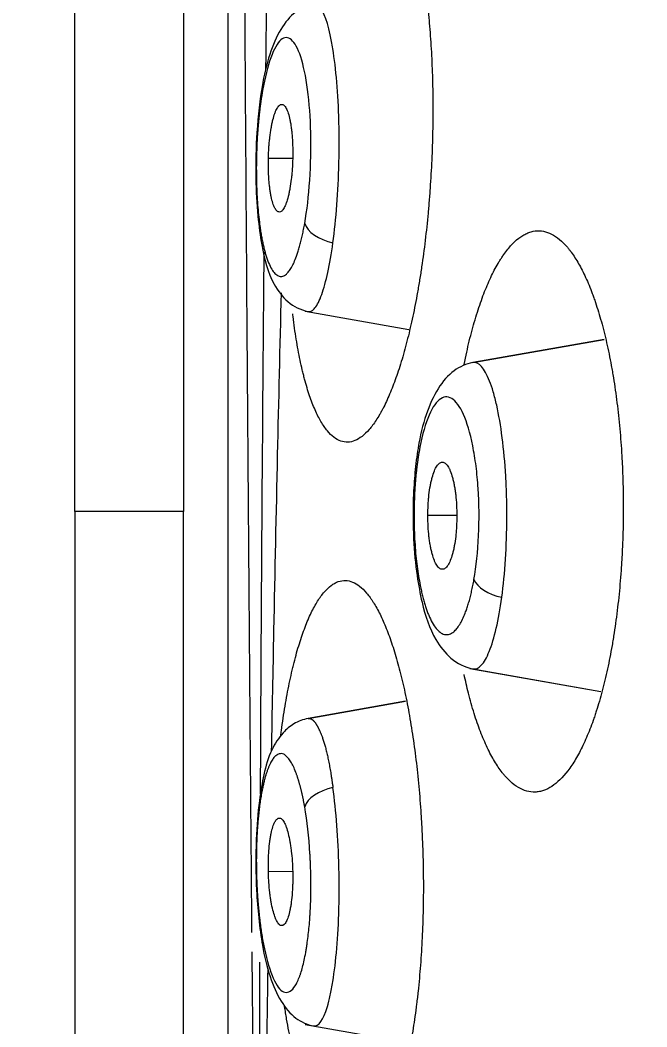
# Model space of a CAD drawing. Extents: x 541 to 1062, y 0 to 382.
# Drawn here: x 774.63 to 779.95, y 271.69 to 280.25 of the extents above; entities that cross this region are included whole.
import ezdxf

# ---------------------------------------------------------------- set-up
doc = ezdxf.new("R2010")
doc.units = 0
doc.header["$LTSCALE"] = 10
doc.header["$MEASUREMENT"] = 0
doc.header["$PDMODE"] = 3
doc.header["$PDSIZE"] = -10
doc.layers.get('0').update_dxf_attribs({"linetype": 'CONTINUOUS'})
doc.layers.get('DEFPOINTS').update_dxf_attribs({"linetype": 'CONTINUOUS'})
doc.layers.add('1', color=7, linetype='CONTINUOUS')
doc.styles.add('Daelim Dimension', font='')
doc.styles.get('Daelim Dimension').set_extended_font_data('NanumGothic')
doc.dimstyles.new('DEFAULT', dxfattribs={"dimscale": 2, "dimtxt": 2, "dimasz": 2, "dimexe": 0, "dimexo": 2, "dimgap": 1, "dimtad": 1, "dimdec": 1, "dimzin": 9, "dimdsep": 46, "dimtxsty": 'Daelim Dimension', "dimcen": 0.5, "dimclrd": 252, "dimclre": 252, "dimclrt": 3, "dimadec": 1, "dimazin": 0, "dimtfac": 1, "dimtdec": 1, "dimtix": 1, "dimtmove": 0, "dimatfit": 3, "dimfxl": 1, "dimtolj": 1, "dimtzin": 1, "dimlwd": 9, "dimlwe": 9, "dimarcsym": 0})

# ---------------------------------------------------------------- blocks, each defined once
blk = doc.blocks.new('*D9')
at = {"color": 5, "linetype": 'ByBlock', "lineweight": 9, "ltscale": 0.5, "transparency": 16777216}
for p, q in [((729.6377, 97.5389), (729.6377, 341.2206)), ((733.6377, 341.2206), (805.042, 341.2206)), ((809.042, 265.765), (809.042, 341.2206))]:
    blk.add_line(p, q, dxfattribs=at)
at = {"color": 5, "ltscale": 0.5, "transparency": 16777216}
for points in [[(733.6377, 341.8873), (733.6377, 340.5539), (729.6377, 341.2206)], [(805.042, 341.8873), (805.042, 340.5539), (809.042, 341.2206)]]:
    blk.add_solid(points, dxfattribs=at)
at = {"layer": 'DEFPOINTS', "color": 0, "ltscale": 0.5, "transparency": 16777216}
for p in [(809.042, 341.2206), (809.042, 261.765), (729.6377, 93.5389)]:
    blk.add_point(p, dxfattribs=at)
at = {"color": 7, "ltscale": 0.5, "transparency": 16777216, "insert": (769.3398, 346.2206), "char_height": 6, "attachment_point": 5, "style": 'Daelim Dimension'}
blk.add_mtext('\\A1;79.4', dxfattribs=at)

msp = doc.modelspace()

# ---------------------------------------------------------------- linework, layer by layer
at = {"layer": '1', "color": 7, "linetype": 'Continuous', "lineweight": 13}
for p, q in [((776.3946, 302.2637), (776.3946, 249.8852)), ((776.0168, 301.8878), (776.0168, 276.0745)), ((775.094, 276.0745), (775.094, 300.9017)), ((776.7394, 279.0756), (776.9453, 279.0753)), ((775.094, 276.0745), (775.094, 251.2472)), ((776.0168, 276.0745), (775.094, 276.0745)), ((776.0168, 250.2611), (776.0168, 276.0745)), ((778.3396, 276.038), (778.0942, 276.038)), ((776.9453, 273.0126), (776.7394, 273.0122))]:
    msp.add_line(p, q, dxfattribs=at)
at = {"layer": '1', "color": 7, "linetype": 'Continuous', "lineweight": 18}
for p, q in [((777.0506, 277.7766), (777.9316, 277.6212)), ((779.5922, 277.5364), (778.4761, 277.3396)), ((778.4764, 277.3396), (779.5922, 277.5364)), ((778.452, 274.7397), (779.5636, 274.5437)), ((778.4766, 274.7354), (779.5636, 274.5437)), ((777.9045, 274.4608), (777.0767, 274.3149)), ((777.077, 274.3149), (777.9045, 274.4608)), ((777.051, 271.7131), (777.9375, 271.5568))]:
    msp.add_line(p, q, dxfattribs=at)
at = {"layer": '1', "color": 7, "linetype": 'Continuous', "lineweight": 13}
for centre, major_axis, ratio, start_param, end_param in [((777.3396, 278.5153), (-0.2955, 0.0519), 0.551492, 0.276711, 1.490876), ((778.7747, 275.4963), (-0.2956, 0.0515), 0.531737, 0.324391, 1.4866), ((777.3396, 273.5697), (-0.2955, -0.0518), 0.54978, 4.792885, 6.006801)]:
    msp.add_ellipse(centre, major_axis=major_axis, ratio=ratio, start_param=start_param, end_param=end_param, dxfattribs=at)
at = {"layer": '1', "color": 7, "linetype": 'Continuous', "lineweight": 18}
for points, knots in [([(776.5999, 272.4948), (776.5997, 272.5209), (776.598, 272.7103), (776.595, 273.0627), (776.5908, 273.5522), (776.5868, 274.0408), (776.5828, 274.5286), (776.5789, 275.0156), (776.575, 275.5018), (776.5713, 275.9872), (776.565, 276.8026), (776.5567, 277.9444), (776.5465, 279.4047), (776.5369, 280.8495), (776.5308, 281.8568), (776.5274, 282.4389), (776.5265, 282.603), (776.5256, 282.7667), (776.5247, 282.9299), (776.5239, 283.0927), (776.523, 283.255), (776.5222, 283.4169), (776.5213, 283.5783), (776.5205, 283.7392), (776.5197, 283.8997), (776.5189, 284.0598), (776.5181, 284.2194), (776.5173, 284.3785), (776.5166, 284.5373), (776.5158, 284.6955), (776.5151, 284.8533), (776.5144, 285.0107), (776.5136, 285.1676), (776.5129, 285.3241), (776.5122, 285.4801), (776.5115, 285.6357), (776.5109, 285.7909), (776.5102, 285.9456), (776.5095, 286.0998), (776.5089, 286.2537), (776.5082, 286.4071), (776.5076, 286.56), (776.507, 286.7125), (776.5063, 286.8646), (776.5057, 287.0163), (776.5051, 287.1675), (776.5046, 287.3183), (776.504, 287.4686), (776.5034, 287.6186), (776.5031, 287.7182), (776.5029, 287.768)], [0, 0, 0, 0, 0.005001, 0.036235, 0.067379, 0.09844, 0.129427, 0.160351, 0.19122, 0.222042, 0.252828, 0.346665, 0.440009, 0.533118, 0.626247, 0.637063, 0.647866, 0.658657, 0.669436, 0.680203, 0.69096, 0.701706, 0.712442, 0.723168, 0.733884, 0.744592, 0.755291, 0.765983, 0.776666, 0.787343, 0.798012, 0.808675, 0.819332, 0.829984, 0.84063, 0.851272, 0.861909, 0.872543, 0.883173, 0.8938, 0.904425, 0.915047, 0.925668, 0.936287, 0.946905, 0.957523, 0.968142, 0.97876, 0.989379, 1, 1, 1, 1]), ([(777.6344, 281.5421), (777.6537, 281.5415), (777.6916, 281.5325), (777.7466, 281.4967), (777.7821, 281.458), (777.8083, 281.4233), (777.8169, 281.4108), (777.8341, 281.3838), (777.8425, 281.3694), (777.8674, 281.3237), (777.8994, 281.256), (777.9292, 281.1748), (777.9578, 281.087), (777.9716, 281.0396), (777.988, 280.9761), (777.9913, 280.9631), (777.9976, 280.9369), (778.0071, 280.8971), (778.0161, 280.8559), (778.0334, 280.7714), (778.0549, 280.6535), (778.0732, 280.5254), (778.0857, 280.4253), (778.0896, 280.3912), (778.0952, 280.3392), (778.097, 280.3216), (778.1005, 280.2864), (778.109, 280.1979), (778.1214, 280.0344), (778.1287, 279.8834), (778.134, 279.7294), (778.1357, 279.651), (778.137, 279.4912), (778.1366, 279.4112), (778.1339, 279.251), (778.1291, 279.0906), (778.1204, 278.93), (778.1124, 278.8093), (778.1094, 278.769), (778.103, 278.689), (778.0996, 278.6493), (778.0887, 278.5313), (778.0723, 278.3764), (778.0524, 278.2265), (778.036, 278.116), (778.0304, 278.0794), (778.0215, 278.0251), (778.0185, 278.0071), (778.0124, 277.9713), (777.997, 277.8827), (777.9671, 277.7301), (777.9379, 277.6039), (777.9149, 277.5127), (777.9071, 277.4829), (777.8911, 277.4245), (777.8829, 277.3958), (777.8579, 277.3118), (777.8236, 277.2064), (777.7697, 277.0672), (777.7322, 276.9868), (777.7082, 276.9406), (777.7034, 276.9315), (777.6937, 276.9138), (777.6888, 276.9051), (777.6741, 276.8798), (777.6643, 276.8639), (777.6348, 276.8189), (777.5953, 276.7661), (777.5553, 276.7276), (777.5151, 276.6964), (777.4949, 276.6843), (777.4544, 276.6677), (777.4342, 276.6632), (777.4141, 276.6625)], [0, 0, 0, 0, 0.03125, 0.0625, 0.09375, 0.09375, 0.109375, 0.109375, 0.125, 0.125, 0.15625, 0.1875, 0.1875, 0.21875, 0.21875, 0.226563, 0.226563, 0.234375, 0.25, 0.25, 0.28125, 0.3125, 0.3125, 0.328125, 0.328125, 0.335938, 0.335938, 0.34375, 0.375, 0.40625, 0.40625, 0.4375, 0.4375, 0.46875, 0.46875, 0.5, 0.53125, 0.53125, 0.546875, 0.546875, 0.5625, 0.5625, 0.59375, 0.625, 0.625, 0.640625, 0.640625, 0.648438, 0.648438, 0.65625, 0.6875, 0.71875, 0.71875, 0.734375, 0.734375, 0.75, 0.75, 0.78125, 0.8125, 0.84375, 0.84375, 0.851562, 0.851562, 0.859375, 0.859375, 0.875, 0.875, 0.90625, 0.9375, 0.9375, 0.96875, 0.96875, 1, 1, 1, 1]), ([(777.1231, 280.3859), (777.0673, 280.3742), (776.9625, 280.3283), (776.8359, 280.176), (776.7443, 279.9588), (776.7014, 279.7823), (776.6855, 279.6832)], [0, 0, 0, 0, 0.225523, 0.469407, 0.727219, 1, 1, 1, 1]), ([(777.0475, 278.5207), (777.0671, 278.6321), (777.0814, 278.7541), (777.0998, 279.0245), (777.1028, 279.1588), (777.0964, 279.4225), (777.0871, 279.5468), (777.0571, 279.7715), (777.0375, 279.8646), (776.9906, 280.0082), (776.9639, 280.0568), (776.905, 280.107), (776.8754, 280.1066), (776.8155, 280.0543), (776.7873, 280.0049), (776.7327, 279.855), (776.7094, 279.7621), (776.6899, 279.651)], [0, 0, 0, 0, 0.125, 0.125, 0.25, 0.25, 0.375, 0.375, 0.5, 0.5, 0.625, 0.625, 0.75, 0.75, 0.875, 0.875, 1, 1, 1, 1]), ([(776.6886, 279.7011), (776.6667, 279.5722), (776.6376, 279.321), (776.627, 278.9206), (776.645, 278.5934), (776.6884, 278.2805), (776.7506, 278.042), (776.9031, 277.8384), (777.0117, 277.787), (777.0769, 277.7726)], [0, 0, 0, 0, 0.176621, 0.331717, 0.466374, 0.580747, 0.771569, 0.879982, 1, 1, 1, 1]), ([(776.6899, 279.651), (776.6892, 279.6467), (776.6877, 279.6382), (776.6855, 279.6251), (776.6833, 279.612), (776.6812, 279.5988), (776.6792, 279.5855), (776.6772, 279.572), (776.6752, 279.5585), (776.6733, 279.5449), (776.6714, 279.5311), (776.6696, 279.5173), (776.6678, 279.5033), (776.6661, 279.4892), (776.6644, 279.4751), (776.6628, 279.4608), (776.6612, 279.4464), (776.6597, 279.4319), (776.6582, 279.4174), (776.6567, 279.4027), (776.6553, 279.3879), (776.654, 279.373), (776.6527, 279.358), (776.6514, 279.3429), (776.6502, 279.3277), (776.649, 279.3123), (776.6479, 279.2969), (776.6448, 279.2518), (776.6406, 279.1767), (776.6372, 279.0711), (776.6364, 278.9661), (776.6381, 278.865), (776.6418, 278.769), (776.6475, 278.6793), (776.6552, 278.5939), (776.6635, 278.5235), (776.6717, 278.4668), (776.6789, 278.4221), (776.6867, 278.3798), (776.695, 278.3401), (776.7038, 278.3027), (776.7131, 278.2678), (776.7273, 278.2213), (776.7472, 278.1686), (776.7739, 278.1194), (776.8023, 278.0865), (776.8317, 278.0696), (776.8617, 278.07), (776.8893, 278.0863), (776.914, 278.1132), (776.9359, 278.1467), (776.9571, 278.1893), (776.973, 278.2288), (776.9838, 278.2595), (776.9898, 278.2777), (776.9958, 278.2966), (777.0016, 278.3161), (777.0072, 278.3363), (777.0128, 278.3571), (777.0182, 278.3786), (777.0234, 278.4007), (777.0285, 278.4234), (777.0335, 278.4467), (777.0383, 278.4707), (777.043, 278.4953), (777.046, 278.5122), (777.0475, 278.5207)], [0, 0, 0, 0, 0.004847, 0.009683, 0.014509, 0.019326, 0.024135, 0.028937, 0.033733, 0.038525, 0.043314, 0.048101, 0.052888, 0.057674, 0.062463, 0.067254, 0.072049, 0.076849, 0.081656, 0.08647, 0.091293, 0.096126, 0.10097, 0.105826, 0.110695, 0.115579, 0.120479, 0.125396, 0.15843, 0.190966, 0.223382, 0.256057, 0.286095, 0.315713, 0.345194, 0.374828, 0.392983, 0.410947, 0.428774, 0.446518, 0.464235, 0.481982, 0.499814, 0.541157, 0.58253, 0.624627, 0.666687, 0.708223, 0.749917, 0.781233, 0.812341, 0.84353, 0.875089, 0.884887, 0.894622, 0.904302, 0.913937, 0.923533, 0.933101, 0.942648, 0.952184, 0.961717, 0.971256, 0.980811, 0.990389, 1, 1, 1, 1]), ([(776.7394, 279.0756), (776.74, 279.1062), (776.7414, 279.1362), (776.7444, 279.1805), (776.7456, 279.1951), (776.7482, 279.2241), (776.7497, 279.2385), (776.7546, 279.2802), (776.7584, 279.3065), (776.7649, 279.3439), (776.7673, 279.356), (776.7721, 279.3792), (776.7746, 279.3902), (776.7825, 279.4217), (776.7881, 279.4405), (776.7972, 279.4653), (776.8002, 279.473), (776.8065, 279.4868), (776.8128, 279.4994), (776.8193, 279.5093), (776.8259, 279.5179), (776.8293, 279.5215), (776.8394, 279.5302), (776.8461, 279.533), (776.8561, 279.5331), (776.8594, 279.5324), (776.8661, 279.5295), (776.8693, 279.5274), (776.879, 279.5188), (776.8852, 279.5103), (776.8942, 279.4934), (776.8971, 279.487), (776.9028, 279.473), (776.9055, 279.4654), (776.9133, 279.4408), (776.9181, 279.422), (776.9247, 279.3901), (776.9267, 279.3789), (776.9305, 279.3557), (776.934, 279.3317), (776.937, 279.306), (776.9396, 279.2794), (776.9408, 279.2656), (776.9438, 279.2236), (776.9451, 279.1948), (776.9464, 279.1355), (776.9464, 279.1049), (776.9457, 279.0743)], [0, 0, 0, 0, 0.0625, 0.0625, 0.09375, 0.09375, 0.125, 0.125, 0.1875, 0.1875, 0.21875, 0.21875, 0.25, 0.25, 0.3125, 0.3125, 0.34375, 0.34375, 0.375, 0.40625, 0.40625, 0.4375, 0.4375, 0.5, 0.5, 0.53125, 0.53125, 0.5625, 0.5625, 0.625, 0.625, 0.65625, 0.65625, 0.6875, 0.6875, 0.75, 0.75, 0.78125, 0.78125, 0.8125, 0.84375, 0.84375, 0.875, 0.875, 0.9375, 0.9375, 1, 1, 1, 1]), ([(776.9457, 279.0743), (776.945, 279.0438), (776.9436, 279.0139), (776.9406, 278.9697), (776.9394, 278.9551), (776.9367, 278.9262), (776.9352, 278.9119), (776.9303, 278.8703), (776.9265, 278.8441), (776.92, 278.8069), (776.9177, 278.7948), (776.9128, 278.7717), (776.9103, 278.7607), (776.9024, 278.7294), (776.8968, 278.7107), (776.8878, 278.686), (776.8847, 278.6784), (776.8785, 278.6645), (776.8721, 278.652), (776.8656, 278.6422), (776.859, 278.6336), (776.8557, 278.63), (776.8456, 278.6214), (776.839, 278.6186), (776.829, 278.6185), (776.8257, 278.6192), (776.819, 278.6221), (776.8157, 278.6242), (776.8061, 278.6328), (776.7999, 278.6412), (776.791, 278.658), (776.7881, 278.6644), (776.7824, 278.6783), (776.7797, 278.6859), (776.7719, 278.7104), (776.7671, 278.7291), (776.7605, 278.7609), (776.7585, 278.772), (776.7547, 278.7951), (776.7512, 278.819), (776.7482, 278.8446), (776.7456, 278.8711), (776.7444, 278.8849), (776.7414, 278.9268), (776.74, 278.9555), (776.7387, 279.0146), (776.7387, 279.0451), (776.7394, 279.0756)], [0, 0, 0, 0, 0.0625, 0.0625, 0.09375, 0.09375, 0.125, 0.125, 0.1875, 0.1875, 0.21875, 0.21875, 0.25, 0.25, 0.3125, 0.3125, 0.34375, 0.34375, 0.375, 0.40625, 0.40625, 0.4375, 0.4375, 0.5, 0.5, 0.53125, 0.53125, 0.5625, 0.5625, 0.625, 0.625, 0.65625, 0.65625, 0.6875, 0.6875, 0.75, 0.75, 0.78125, 0.78125, 0.8125, 0.84375, 0.84375, 0.875, 0.875, 0.9375, 0.9375, 1, 1, 1, 1]), ([(778.4025, 277.3233), (778.4094, 277.3583), (778.4306, 277.4589), (778.4538, 277.5539), (778.4781, 277.6441), (778.4864, 277.6736), (778.5035, 277.7313), (778.5123, 277.7596), (778.5391, 277.842), (778.5761, 277.9453), (778.6352, 278.081), (778.677, 278.1589), (778.7039, 278.2035), (778.7093, 278.2123), (778.7202, 278.2293), (778.7366, 278.2541), (778.7531, 278.2768), (778.7863, 278.3195), (778.8312, 278.3692), (778.8771, 278.4047), (778.9119, 278.4258), (778.9236, 278.432), (778.9471, 278.4425), (778.959, 278.4468), (778.9944, 278.4569), (779.0181, 278.4598), (779.0417, 278.459)], [0, 0, 0, 0, 0.049385, 0.144446, 0.144446, 0.191977, 0.191977, 0.239508, 0.239508, 0.334569, 0.429631, 0.524692, 0.524692, 0.548458, 0.548458, 0.572223, 0.619754, 0.619754, 0.714815, 0.809877, 0.809877, 0.857408, 0.857408, 0.904938, 0.904938, 1, 1, 1, 1]), ([(779.0417, 278.459), (779.0885, 278.4573), (779.1344, 278.4411), (779.202, 278.3958), (779.2244, 278.3771), (779.2576, 278.3437), (779.2686, 278.3316), (779.2851, 278.3121), (779.2906, 278.3054), (779.3015, 278.2915), (779.3285, 278.2558), (779.3757, 278.1824), (779.4354, 278.0653), (779.473, 277.9742), (779.4958, 277.9131), (779.5003, 277.9006), (779.5093, 277.8753), (779.5137, 277.8625), (779.5269, 277.8235), (779.5355, 277.7968), (779.5605, 277.715), (779.5921, 277.601), (779.6203, 277.4769), (779.6401, 277.38), (779.6496, 277.3306), (779.6587, 277.2797), (779.6646, 277.2455), (779.6675, 277.2281), (779.6817, 277.1412), (779.7021, 276.9991), (779.7259, 276.7778), (779.7374, 276.6247), (779.743, 276.5272), (779.7441, 276.5076), (779.7461, 276.4683), (779.747, 276.4485), (779.7495, 276.3893), (779.7509, 276.3499), (779.754, 276.2315), (779.7557, 276.0736), (779.7526, 275.9156), (779.7484, 275.7972), (779.7467, 275.7577), (779.7436, 275.6984), (779.7425, 275.6787), (779.7402, 275.6394), (779.734, 275.5416), (779.7195, 275.3695), (779.7021, 275.2218), (779.6873, 275.113), (779.6795, 275.0592), (779.6682, 274.9883), (779.6623, 274.9533), (779.6472, 274.8665), (779.6211, 274.7327), (779.5765, 274.5466), (779.5431, 274.4322), (779.5211, 274.3636), (779.5166, 274.3501), (779.5076, 274.3234), (779.494, 274.284), (779.48, 274.2464), (779.4516, 274.1737), (779.4125, 274.083), (779.371, 274.0047), (779.339, 273.9507), (779.3282, 273.9334), (779.3063, 273.9006), (779.2952, 273.8851), (779.2397, 273.8119), (779.1942, 273.7677), (779.1244, 273.7221), (779.1009, 273.7103), (779.0652, 273.6981), (779.0533, 273.6949), (779.0295, 273.6904), (779.0176, 273.6891), (779.0057, 273.6887)], [0, 0, 0, 0, 0.0625, 0.0625, 0.09375, 0.09375, 0.109375, 0.109375, 0.117187, 0.117187, 0.125, 0.15625, 0.1875, 0.21875, 0.21875, 0.226562, 0.226562, 0.234375, 0.234375, 0.25, 0.25, 0.28125, 0.3125, 0.3125, 0.328125, 0.335937, 0.335937, 0.34375, 0.34375, 0.375, 0.40625, 0.4375, 0.4375, 0.445312, 0.445312, 0.453125, 0.453125, 0.46875, 0.46875, 0.5, 0.53125, 0.53125, 0.546875, 0.546875, 0.554687, 0.554687, 0.5625, 0.59375, 0.625, 0.625, 0.640625, 0.648437, 0.65625, 0.65625, 0.6875, 0.71875, 0.75, 0.75, 0.757813, 0.757813, 0.765625, 0.78125, 0.78125, 0.8125, 0.84375, 0.84375, 0.859375, 0.859375, 0.875, 0.875, 0.9375, 0.9375, 0.96875, 0.96875, 0.984375, 0.984375, 1, 1, 1, 1]), ([(776.6725, 273.6731), (776.6766, 274.6081), (776.6822, 275.5466), (776.6934, 277.0816), (776.6982, 277.6797), (776.7036, 278.2763)], [0, 0, 0, 0, 0.610227, 0.610227, 1, 1, 1, 1]), ([(777.4141, 276.6625), (777.3938, 276.6618), (777.3539, 276.6682), (777.2959, 276.7005), (777.2585, 276.7371), (777.2309, 276.7705), (777.2218, 276.7826), (777.2038, 276.8087), (777.1949, 276.8227), (777.1688, 276.8673), (777.1352, 276.9337), (777.1042, 277.0139), (777.0745, 277.1011), (777.0602, 277.1482), (777.0433, 277.2116), (777.04, 277.2245), (777.0334, 277.2507), (777.0237, 277.2904), (777.0146, 277.3316), (776.9969, 277.4161), (776.9752, 277.5342), (776.957, 277.6631), (776.9478, 277.7381), (776.9469, 277.7459), (776.946, 277.7537)], [0, 0, 0, 0, 0.098858, 0.197716, 0.296575, 0.296575, 0.346004, 0.346004, 0.395433, 0.395433, 0.494291, 0.593149, 0.593149, 0.692007, 0.692007, 0.716722, 0.716722, 0.741436, 0.790865, 0.790865, 0.889724, 0.988582, 0.988582, 1, 1, 1, 1]), ([(778.4764, 277.3391), (778.4185, 277.3276), (778.3092, 277.2805), (778.1723, 277.1242), (778.0722, 276.899), (778.0274, 276.7169), (778.0113, 276.6152)], [0, 0, 0, 0, 0.22941, 0.474921, 0.731743, 1, 1, 1, 1]), ([(778.4858, 275.495), (778.5055, 275.6081), (778.5185, 275.7319), (778.5311, 276.0046), (778.53, 276.1393), (778.5172, 276.3349), (778.5113, 276.3977), (778.4959, 276.5185), (778.4863, 276.5773), (778.4536, 276.7412), (778.4269, 276.8309), (778.366, 276.967), (778.3326, 277.0119), (778.2609, 277.0549), (778.2258, 277.0514), (778.156, 276.9935), (778.1241, 276.9419), (778.0638, 276.7874), (778.0389, 276.6924), (778.0194, 276.5798)], [0, 0, 0, 0, 0.125, 0.125, 0.25, 0.25, 0.3125, 0.3125, 0.375, 0.375, 0.5, 0.5, 0.625, 0.625, 0.75, 0.75, 0.875, 0.875, 1, 1, 1, 1]), ([(778.0146, 276.6342), (778.0033, 276.569), (777.9856, 276.4375), (777.9663, 276.1696), (777.9667, 275.8549), (777.9967, 275.5406), (778.0517, 275.2491), (778.1285, 275.0118), (778.2935, 274.8045), (778.4077, 274.7501), (778.4769, 274.7359)], [0, 0, 0, 0, 0.093007, 0.179712, 0.334292, 0.465443, 0.573343, 0.752234, 0.866045, 1, 1, 1, 1]), ([(778.0194, 276.5798), (778.0186, 276.5754), (778.0171, 276.5667), (778.0149, 276.5535), (778.0128, 276.5402), (778.0107, 276.5267), (778.0087, 276.5132), (778.0067, 276.4996), (778.0049, 276.4859), (778.003, 276.4721), (778.0013, 276.4581), (777.9995, 276.4441), (777.9979, 276.43), (777.9963, 276.4158), (777.9948, 276.4014), (777.9933, 276.387), (777.9919, 276.3725), (777.9905, 276.3578), (777.9892, 276.3431), (777.988, 276.3283), (777.9868, 276.3133), (777.9857, 276.2983), (777.9847, 276.2832), (777.9837, 276.2679), (777.9828, 276.2526), (777.9819, 276.2371), (777.9811, 276.2216), (777.9789, 276.1764), (777.9765, 276.1014), (777.9761, 275.9963), (777.9788, 275.8921), (777.9843, 275.7918), (777.9922, 275.6965), (778.0022, 275.6073), (778.0145, 275.5227), (778.027, 275.4537), (778.0388, 275.3983), (778.049, 275.3551), (778.0598, 275.3143), (778.0711, 275.276), (778.0829, 275.2402), (778.0952, 275.2068), (778.1137, 275.1625), (778.1393, 275.1129), (778.1727, 275.0673), (778.2076, 275.038), (778.2432, 275.0246), (778.2789, 275.0283), (778.3111, 275.0472), (778.3397, 275.0763), (778.3647, 275.1116), (778.3887, 275.156), (778.4063, 275.1969), (778.4182, 275.2283), (778.4249, 275.2471), (778.4314, 275.2666), (778.4377, 275.2866), (778.4438, 275.3072), (778.4497, 275.3285), (778.4554, 275.3504), (778.461, 275.373), (778.4663, 275.3961), (778.4715, 275.4199), (778.4765, 275.4443), (778.4813, 275.4693), (778.4843, 275.4864), (778.4858, 275.495)], [0, 0, 0, 0, 0.004844, 0.009676, 0.014498, 0.019311, 0.024115, 0.028913, 0.033705, 0.038493, 0.043278, 0.04806, 0.052843, 0.057626, 0.06241, 0.067198, 0.071991, 0.076788, 0.081593, 0.086406, 0.091228, 0.096061, 0.100905, 0.105763, 0.110634, 0.115521, 0.120424, 0.125345, 0.158126, 0.190427, 0.222628, 0.255114, 0.285342, 0.315167, 0.344883, 0.374786, 0.392899, 0.410838, 0.428657, 0.446408, 0.464147, 0.481928, 0.499805, 0.541215, 0.582635, 0.624735, 0.666756, 0.708276, 0.749949, 0.781302, 0.812421, 0.843594, 0.875103, 0.884925, 0.894678, 0.904373, 0.914017, 0.923619, 0.933188, 0.942733, 0.952263, 0.961787, 0.971313, 0.980851, 0.990411, 1, 1, 1, 1]), ([(778.0942, 276.038), (778.0942, 276.0685), (778.095, 276.0985), (778.0974, 276.1427), (778.0984, 276.1573), (778.1008, 276.1862), (778.1022, 276.2006), (778.1069, 276.2422), (778.1107, 276.2685), (778.1175, 276.3057), (778.12, 276.3178), (778.1252, 276.3408), (778.1279, 276.3518), (778.1365, 276.383), (778.1427, 276.4017), (778.1562, 276.4346), (778.1632, 276.4482), (778.1742, 276.4649), (778.178, 276.4698), (778.1856, 276.4782), (778.1895, 276.4818), (778.2012, 276.4902), (778.2091, 276.493), (778.221, 276.493), (778.2249, 276.4923), (778.2329, 276.4894), (778.2369, 276.4872), (778.2485, 276.4787), (778.2561, 276.4703), (778.2672, 276.4535), (778.2709, 276.4471), (778.2779, 276.4333), (778.2814, 276.4257), (778.2913, 276.4014), (778.2976, 276.3828), (778.3062, 276.3511), (778.309, 276.34), (778.3141, 276.3171), (778.319, 276.2933), (778.3232, 276.2678), (778.327, 276.2413), (778.3288, 276.2276), (778.3336, 276.1858), (778.3359, 276.1571), (778.3392, 276.0981), (778.34, 276.0676), (778.34, 276.0371)], [0, 0, 0, 0, 0.0625, 0.0625, 0.09375, 0.09375, 0.125, 0.125, 0.1875, 0.1875, 0.21875, 0.21875, 0.25, 0.25, 0.3125, 0.3125, 0.375, 0.375, 0.40625, 0.40625, 0.4375, 0.4375, 0.5, 0.5, 0.53125, 0.53125, 0.5625, 0.5625, 0.625, 0.625, 0.65625, 0.65625, 0.6875, 0.6875, 0.75, 0.75, 0.78125, 0.78125, 0.8125, 0.84375, 0.84375, 0.875, 0.875, 0.9375, 0.9375, 1, 1, 1, 1]), ([(778.34, 276.0371), (778.34, 276.0065), (778.3392, 275.9766), (778.3368, 275.9324), (778.3358, 275.9178), (778.3334, 275.8888), (778.332, 275.8745), (778.3273, 275.8329), (778.3234, 275.8066), (778.3166, 275.7694), (778.3141, 275.7573), (778.309, 275.7342), (778.3062, 275.7233), (778.2977, 275.692), (778.2914, 275.6734), (778.278, 275.6405), (778.2709, 275.6268), (778.2599, 275.6102), (778.2561, 275.6053), (778.2485, 275.5968), (778.2446, 275.5933), (778.2329, 275.5848), (778.225, 275.582), (778.2131, 275.582), (778.2091, 275.5828), (778.2012, 275.5857), (778.1972, 275.5878), (778.1856, 275.5964), (778.178, 275.6048), (778.1669, 275.6216), (778.1632, 275.6279), (778.1562, 275.6418), (778.1527, 275.6493), (778.1428, 275.6737), (778.1366, 275.6923), (778.1279, 275.7239), (778.1252, 275.735), (778.12, 275.7579), (778.1152, 275.7818), (778.111, 275.8073), (778.1071, 275.8337), (778.1053, 275.8475), (778.1006, 275.8892), (778.0982, 275.9179), (778.095, 275.9769), (778.0942, 276.0075), (778.0942, 276.038)], [0, 0, 0, 0, 0.0625, 0.0625, 0.09375, 0.09375, 0.125, 0.125, 0.1875, 0.1875, 0.21875, 0.21875, 0.25, 0.25, 0.3125, 0.3125, 0.375, 0.375, 0.40625, 0.40625, 0.4375, 0.4375, 0.5, 0.5, 0.53125, 0.53125, 0.5625, 0.5625, 0.625, 0.625, 0.65625, 0.65625, 0.6875, 0.6875, 0.75, 0.75, 0.78125, 0.78125, 0.8125, 0.84375, 0.84375, 0.875, 0.875, 0.9375, 0.9375, 1, 1, 1, 1]), ([(776.8445, 274.1671), (776.8463, 274.1819), (776.8574, 274.2687), (776.88, 274.4211), (776.9039, 274.5497), (776.923, 274.6424), (776.9329, 274.6879), (776.9433, 274.732), (776.9503, 274.7611), (776.9538, 274.7755), (776.9718, 274.8465), (776.9868, 274.8999), (777.018, 275.0001), (777.0503, 275.0937), (777.0849, 275.1743), (777.1117, 275.2299), (777.1209, 275.2476), (777.1392, 275.281), (777.1485, 275.2968), (777.1764, 275.3413), (777.2143, 275.393), (777.2533, 275.4299), (777.283, 275.452), (777.293, 275.4585), (777.3131, 275.4695), (777.3233, 275.474), (777.3537, 275.4847), (777.3741, 275.4879), (777.3946, 275.4871)], [0, 0, 0, 0, 0.01812, 0.107382, 0.196644, 0.196644, 0.241275, 0.26359, 0.26359, 0.285906, 0.285906, 0.375167, 0.375167, 0.464429, 0.553691, 0.553691, 0.598322, 0.598322, 0.642953, 0.642953, 0.732215, 0.821476, 0.821476, 0.866107, 0.866107, 0.910738, 0.910738, 1, 1, 1, 1]), ([(777.3946, 275.4871), (777.4148, 275.4864), (777.455, 275.4774), (777.5146, 275.4417), (777.5539, 275.4033), (777.5832, 275.3688), (777.593, 275.3564), (777.6076, 275.3364), (777.6124, 275.3294), (777.622, 275.3152), (777.646, 275.2784), (777.688, 275.2029), (777.7415, 275.0824), (777.7755, 274.9888), (777.8004, 274.9135), (777.8086, 274.8874), (777.8246, 274.8342), (777.8324, 274.8069), (777.8554, 274.7233), (777.8847, 274.6066), (777.9112, 274.4797), (777.93, 274.3806), (777.9361, 274.347), (777.9479, 274.2783), (777.9537, 274.2432), (777.9702, 274.137), (777.9904, 273.9925), (778.0153, 273.7671), (778.0282, 273.6112), (778.0364, 273.492), (778.0389, 273.4518), (778.0434, 273.3716), (778.0454, 273.3315), (778.0506, 273.2111), (778.0554, 273.0505), (778.0562, 272.8895), (778.0552, 272.7687), (778.0546, 272.7285), (778.0533, 272.668), (778.0528, 272.6479), (778.0517, 272.6078), (778.0486, 272.508), (778.04, 272.3322), (778.0285, 272.181), (778.0183, 272.0696), (778.0129, 272.0144), (778.0068, 271.96), (778.0027, 271.9238), (778.0005, 271.9058), (777.9896, 271.8167), (777.9702, 271.6791), (777.9362, 271.4875), (777.9101, 271.3695), (777.8892, 271.2847), (777.8821, 271.257), (777.8675, 271.2035), (777.86, 271.1776), (777.8372, 271.1023), (777.8055, 271.0084), (777.7714, 270.9273), (777.745, 270.8714), (777.736, 270.8536), (777.7223, 270.8281), (777.7177, 270.8198), (777.7085, 270.8037), (777.6853, 270.7646), (777.6428, 270.7048), (777.5842, 270.6468), (777.5439, 270.6227), (777.5133, 270.6102), (777.503, 270.607), (777.4824, 270.6024), (777.4721, 270.6011), (777.4617, 270.6008)], [0, 0, 0, 0, 0.03125, 0.0625, 0.09375, 0.09375, 0.109375, 0.109375, 0.117187, 0.117187, 0.125, 0.15625, 0.1875, 0.21875, 0.21875, 0.234375, 0.234375, 0.25, 0.25, 0.28125, 0.3125, 0.3125, 0.328125, 0.328125, 0.34375, 0.34375, 0.375, 0.40625, 0.4375, 0.4375, 0.453125, 0.453125, 0.46875, 0.46875, 0.5, 0.53125, 0.53125, 0.546875, 0.546875, 0.554687, 0.554687, 0.5625, 0.59375, 0.625, 0.625, 0.640625, 0.648437, 0.648437, 0.65625, 0.65625, 0.6875, 0.71875, 0.75, 0.75, 0.765625, 0.765625, 0.78125, 0.78125, 0.8125, 0.84375, 0.84375, 0.859375, 0.859375, 0.867187, 0.867187, 0.875, 0.90625, 0.9375, 0.96875, 0.96875, 0.984375, 0.984375, 1, 1, 1, 1]), ([(779.0057, 273.6887), (778.9815, 273.6879), (778.9335, 273.6937), (778.8628, 273.7244), (778.8165, 273.7594), (778.782, 273.7912), (778.7706, 273.8027), (778.7536, 273.8215), (778.7479, 273.828), (778.7366, 273.8414), (778.7087, 273.876), (778.6599, 273.9477), (778.6189, 274.0247), (778.5791, 274.1085), (778.5597, 274.1538), (778.5316, 274.2269), (778.5224, 274.2523), (778.5045, 274.3042), (778.4957, 274.3308), (778.4702, 274.4126), (778.4404, 274.5186), (778.4137, 274.6335), (778.4021, 274.6884)], [0, 0, 0, 0, 0.101492, 0.202984, 0.304476, 0.304476, 0.355222, 0.355222, 0.380595, 0.380595, 0.405968, 0.50746, 0.608951, 0.608951, 0.710443, 0.710443, 0.761189, 0.761189, 0.811935, 0.811935, 0.913427, 1, 1, 1, 1]), ([(777.0765, 274.3142), (777.0341, 274.3066), (776.9608, 274.2783), (776.8495, 274.1888), (776.7455, 274.02), (776.7032, 273.8612), (776.656, 273.5998), (776.6295, 273.2687), (776.632, 272.9145), (776.6557, 272.6093), (776.6761, 272.4604), (776.6888, 272.3867)], [0, 0, 0, 0, 0.078764, 0.144633, 0.234578, 0.371101, 0.483244, 0.625451, 0.797038, 0.894612, 1, 1, 1, 1]), ([(777.0475, 273.5642), (777.0467, 273.5688), (777.0451, 273.5779), (777.0426, 273.5915), (777.0401, 273.6049), (777.0375, 273.6181), (777.0349, 273.6311), (777.0322, 273.6439), (777.0295, 273.6565), (777.0268, 273.669), (777.024, 273.6812), (777.0212, 273.6933), (777.0183, 273.7052), (777.0154, 273.7169), (777.0125, 273.7285), (777.0095, 273.7398), (777.0065, 273.751), (777.0034, 273.7619), (777.0003, 273.7727), (776.9972, 273.7833), (776.994, 273.7937), (776.9907, 273.804), (776.9875, 273.814), (776.9842, 273.8239), (776.9808, 273.8335), (776.9719, 273.8586), (776.9571, 273.8957), (776.9358, 273.9385), (776.9139, 273.9721), (776.8917, 273.9965), (776.8692, 274.0116), (776.8491, 274.0164), (776.8316, 274.0146), (776.8169, 274.0089), (776.8036, 273.9996), (776.7918, 273.9879), (776.7812, 273.9752), (776.7708, 273.9602), (776.7608, 273.943), (776.7509, 273.9235), (776.7414, 273.9019), (776.732, 273.8781), (776.723, 273.8523), (776.7144, 273.8246), (776.7062, 273.7947), (776.6983, 273.7628), (776.6898, 273.7245), (776.6811, 273.6799), (776.6725, 273.6286), (776.6658, 273.5819), (776.6607, 273.5406), (776.6568, 273.5056), (776.6532, 273.4701), (776.65, 273.4341), (776.6471, 273.3975), (776.6446, 273.3605), (776.6424, 273.3229), (776.6406, 273.2849), (776.6391, 273.2463), (776.6374, 273.1877), (776.6364, 273.1079), (776.6374, 273.0179), (776.6397, 272.9389), (776.6427, 272.8719), (776.6459, 272.8177), (776.649, 272.7758), (776.6513, 272.7455), (776.6539, 272.7156), (776.6567, 272.686), (776.6596, 272.6569), (776.6627, 272.6281), (776.6661, 272.5997), (776.6696, 272.5717), (776.6733, 272.544), (776.6771, 272.5168), (776.6812, 272.4899), (776.6854, 272.4633), (776.6884, 272.446), (776.6899, 272.4373)], [0, 0, 0, 0, 0.005205, 0.010401, 0.015587, 0.020766, 0.025939, 0.031107, 0.036272, 0.041436, 0.046598, 0.051762, 0.056928, 0.062097, 0.067272, 0.072453, 0.077642, 0.08284, 0.088048, 0.093269, 0.098503, 0.103751, 0.109016, 0.114298, 0.119598, 0.124918, 0.15642, 0.187586, 0.218701, 0.250053, 0.281153, 0.312501, 0.333823, 0.354647, 0.375062, 0.390872, 0.406562, 0.422164, 0.437714, 0.453247, 0.468797, 0.4844, 0.50009, 0.515532, 0.531017, 0.546585, 0.562275, 0.583774, 0.60467, 0.625063, 0.63786, 0.650535, 0.663109, 0.675599, 0.688026, 0.700408, 0.712767, 0.725122, 0.737493, 0.749902, 0.780974, 0.812353, 0.833512, 0.854315, 0.874858, 0.884584, 0.894261, 0.903896, 0.913499, 0.92308, 0.932647, 0.942209, 0.951776, 0.961357, 0.970961, 0.980597, 0.990273, 1, 1, 1, 1]), ([(776.6899, 272.4373), (776.7094, 272.3261), (776.7331, 272.232), (776.7871, 272.0833), (776.8158, 272.0327), (776.8755, 271.9802), (776.9051, 271.9795), (776.9495, 272.0171), (776.9705, 272.0446), (776.9931, 272.0921), (777.0039, 272.1197), (777.0091, 272.1345), (777.0117, 272.1421), (777.0129, 272.1454), (777.0136, 272.1476), (777.0137, 272.1478), (777.025, 272.1824), (777.0396, 272.2375), (777.0545, 272.3127), (777.0604, 272.3473), (777.0642, 272.3708), (777.0662, 272.3845), (777.0741, 272.4382), (777.0822, 272.5053), (777.0893, 272.5882), (777.0923, 272.6309), (777.0934, 272.6494), (777.0942, 272.6618), (777.0946, 272.6693), (777.0992, 272.7535), (777.1012, 272.8339), (777.1006, 272.9566), (777.0994, 273.0184), (777.0965, 273.0914), (777.0946, 273.1281), (777.0936, 273.1465), (777.0931, 273.1544), (777.0928, 273.1596), (777.0926, 273.1638), (777.0836, 273.3104), (777.0687, 273.4435), (777.0475, 273.5642)], [0, 0, 0, 0, 0.125, 0.125, 0.25, 0.25, 0.375, 0.375, 0.4375, 0.46875, 0.484375, 0.492187, 0.496094, 0.498047, 0.498047, 0.5, 0.5, 0.53125, 0.546875, 0.554687, 0.554687, 0.5625, 0.5625, 0.59375, 0.609375, 0.617187, 0.621094, 0.621094, 0.625, 0.625, 0.6875, 0.6875, 0.71875, 0.734375, 0.742187, 0.746094, 0.748047, 0.748047, 0.75, 0.75, 1, 1, 1, 1]), ([(776.7394, 273.0122), (776.7387, 273.0427), (776.7387, 273.0727), (776.7397, 273.1169), (776.7402, 273.1315), (776.7415, 273.1605), (776.7424, 273.1748), (776.7454, 273.2165), (776.748, 273.2429), (776.7529, 273.2802), (776.7546, 273.2924), (776.7585, 273.3155), (776.7605, 273.3265), (776.767, 273.3579), (776.7718, 273.3767), (776.7824, 273.4097), (776.788, 273.4235), (776.7969, 273.4402), (776.7999, 273.4451), (776.8061, 273.4536), (776.8093, 273.4572), (776.819, 273.4656), (776.8256, 273.4684), (776.8356, 273.4683), (776.8389, 273.4675), (776.8457, 273.4645), (776.849, 273.4623), (776.859, 273.4537), (776.8656, 273.4452), (776.8753, 273.4282), (776.8785, 273.4218), (776.8847, 273.4079), (776.8878, 273.4003), (776.8967, 273.3758), (776.9023, 273.3571), (776.9129, 273.3148), (776.9178, 273.2918), (776.9243, 273.2548), (776.9263, 273.242), (776.9302, 273.2156), (776.932, 273.2019), (776.9369, 273.1602), (776.9395, 273.1315), (776.9436, 273.0726), (776.945, 273.0421), (776.9457, 273.0116)], [0, 0, 0, 0, 0.0625, 0.0625, 0.09375, 0.09375, 0.125, 0.125, 0.1875, 0.1875, 0.21875, 0.21875, 0.25, 0.25, 0.3125, 0.3125, 0.375, 0.375, 0.40625, 0.40625, 0.4375, 0.4375, 0.5, 0.5, 0.53125, 0.53125, 0.5625, 0.5625, 0.625, 0.625, 0.65625, 0.65625, 0.6875, 0.6875, 0.75, 0.75, 0.8125, 0.8125, 0.84375, 0.84375, 0.875, 0.875, 0.9375, 0.9375, 1, 1, 1, 1]), ([(776.9457, 273.0116), (776.9464, 272.981), (776.9464, 272.9509), (776.9455, 272.9066), (776.945, 272.8919), (776.9436, 272.8628), (776.9428, 272.8484), (776.9398, 272.8066), (776.9372, 272.7801), (776.9323, 272.7426), (776.9306, 272.7304), (776.9267, 272.7072), (776.9247, 272.6962), (776.9182, 272.6646), (776.9134, 272.6458), (776.9028, 272.6126), (776.8972, 272.5988), (776.8883, 272.582), (776.8852, 272.577), (776.879, 272.5685), (776.8758, 272.5649), (776.8661, 272.5564), (776.8595, 272.5537), (776.8495, 272.5538), (776.8461, 272.5545), (776.8393, 272.5575), (776.836, 272.5597), (776.826, 272.5684), (776.8194, 272.577), (776.8097, 272.594), (776.8065, 272.6004), (776.8002, 272.6144), (776.7972, 272.622), (776.7882, 272.6466), (776.7826, 272.6654), (776.772, 272.7079), (776.7672, 272.731), (776.7607, 272.7681), (776.7586, 272.781), (776.7548, 272.8075), (776.753, 272.8213), (776.7481, 272.8631), (776.7455, 272.8918), (776.7424, 272.9362), (776.7416, 272.9512), (776.7402, 272.9816), (776.7397, 272.9969), (776.7394, 273.0122)], [0, 0, 0, 0, 0.0625, 0.0625, 0.09375, 0.09375, 0.125, 0.125, 0.1875, 0.1875, 0.21875, 0.21875, 0.25, 0.25, 0.3125, 0.3125, 0.375, 0.375, 0.40625, 0.40625, 0.4375, 0.4375, 0.5, 0.5, 0.53125, 0.53125, 0.5625, 0.5625, 0.625, 0.625, 0.65625, 0.65625, 0.6875, 0.6875, 0.75, 0.75, 0.8125, 0.8125, 0.84375, 0.84375, 0.875, 0.875, 0.9375, 0.9375, 0.96875, 0.96875, 1, 1, 1, 1]), ([(776.6472, 267.6338), (776.647, 267.6654), (776.6465, 267.7242), (776.6457, 267.8103), (776.645, 267.8919), (776.6442, 267.974), (776.6434, 268.0564), (776.6426, 268.1392), (776.6418, 268.2224), (776.641, 268.3059), (776.6402, 268.3898), (776.6393, 268.474), (776.6385, 268.5586), (776.6376, 268.6436), (776.6367, 268.7289), (776.6358, 268.8146), (776.6349, 268.9007), (776.634, 268.9871), (776.6331, 269.0739), (776.6322, 269.1611), (776.6313, 269.2486), (776.6303, 269.3365), (776.6294, 269.4248), (776.6285, 269.5134), (776.6275, 269.6024), (776.6266, 269.6917), (776.6257, 269.7814), (776.6247, 269.8715), (776.6238, 269.9619), (776.6228, 270.0527), (776.6219, 270.1439), (776.621, 270.2354), (776.62, 270.3273), (776.6191, 270.4195), (776.6182, 270.5121), (776.616, 270.7381), (776.6126, 271.0973), (776.608, 271.5898), (776.6043, 272.0014), (776.6021, 272.2489), (776.6013, 272.3322)], [0, 0, 0, 0, 0.020672, 0.038314, 0.056016, 0.073779, 0.091603, 0.109488, 0.127434, 0.145443, 0.163513, 0.181645, 0.199839, 0.218097, 0.236417, 0.254799, 0.273246, 0.291755, 0.310328, 0.328965, 0.347667, 0.366432, 0.385262, 0.404156, 0.423115, 0.44214, 0.461229, 0.480384, 0.499604, 0.518891, 0.538243, 0.557661, 0.577145, 0.596696, 0.616314, 0.635998, 0.740241, 0.844064, 0.947496, 1, 1, 1, 1]), ([(776.6886, 272.3875), (776.7046, 272.291), (776.7476, 272.119), (776.8387, 271.9069), (776.9644, 271.7576), (777.0683, 271.7124), (777.1236, 271.7009)], [0, 0, 0, 0, 0.271994, 0.529603, 0.773759, 1, 1, 1, 1]), ([(776.6648, 267.8039), (776.6631, 268.7177), (776.6624, 269.647), (776.6643, 271.1353), (776.6654, 271.6883), (776.6671, 272.2435)], [0, 0, 0, 0, 0.630764, 0.630764, 1, 1, 1, 1]), ([(777.4617, 270.6008), (777.4408, 270.6), (777.3991, 270.6064), (777.3372, 270.6385), (777.2963, 270.675), (777.2658, 270.708), (777.2557, 270.72), (777.2405, 270.7395), (777.2355, 270.7462), (777.2254, 270.7601), (777.2005, 270.7958), (777.1568, 270.8699), (777.1197, 270.9493), (777.0835, 271.0356), (777.0659, 271.0822), (777.0443, 271.1448), (777.0401, 271.1576), (777.0316, 271.1835), (777.019, 271.2228), (777.0069, 271.2637), (776.9832, 271.3474), (776.953, 271.4643), (776.9259, 271.5918), (776.9066, 271.6916), (776.9004, 271.7255), (776.8913, 271.7775), (776.8884, 271.795), (776.8826, 271.8302), (776.8795, 271.8493), (776.8765, 271.8684), (776.8763, 271.8698)], [0, 0, 0, 0, 0.090756, 0.181513, 0.272269, 0.272269, 0.317648, 0.317648, 0.340337, 0.340337, 0.363026, 0.453782, 0.544539, 0.544539, 0.635295, 0.635295, 0.657984, 0.657984, 0.680673, 0.726052, 0.726052, 0.816808, 0.907564, 0.907564, 0.952943, 0.952943, 0.975632, 0.975632, 0.998321, 1, 1, 1, 1])]:
    msp.add_open_spline(points, degree=3, knots=knots, dxfattribs=at)
msp.add_open_spline([(776.7187, 279.8267), (776.7333, 281.2143), (776.7508, 282.5877), (776.7716, 283.9302)], degree=3, dxfattribs=at)
at = {"layer": '1', "color": 7, "linetype": 'Continuous', "lineweight": 13}
for points, knots in [([(777.2875, 278.357), (777.3146, 278.556), (777.3367, 278.8507), (777.3409, 279.1816), (777.3404, 279.2713), (777.3396, 279.3307), (777.3391, 279.3604), (777.3352, 279.5068), (777.323, 279.7313), (777.2946, 279.9704), (777.2728, 280.0875), (777.2573, 280.1588), (777.249, 280.1911), (777.2057, 280.3346), (777.1646, 280.3921), (777.1229, 280.3859)], [0, 0, 0, 0, 0.25, 0.3125, 0.34375, 0.34375, 0.375, 0.375, 0.5, 0.625, 0.6875, 0.6875, 0.75, 0.75, 1, 1, 1, 1]), ([(777.0764, 277.7727), (777.0861, 277.7708), (777.0959, 277.7724), (777.1155, 277.7827), (777.1254, 277.7914), (777.1547, 277.8283), (777.2123, 277.944), (777.262, 278.1704), (777.2875, 278.357)], [0, 0, 0, 0, 0.125, 0.125, 0.25, 0.25, 0.5, 1, 1, 1, 1]), ([(776.8472, 277.9314), (776.8359, 277.4734), (776.8252, 277.0146), (776.8039, 276.0576), (776.7934, 275.5594), (776.7767, 274.7185), (776.7702, 274.3756), (776.764, 274.0332)], [0, 0, 0, 0, 0.35293, 0.35293, 0.735925, 0.735925, 1, 1, 1, 1]), ([(778.7226, 275.344), (778.7497, 275.5445), (778.7682, 275.8402), (778.7646, 276.1684), (778.7616, 276.2569), (778.7591, 276.3155), (778.7577, 276.3447), (778.7493, 276.4889), (778.7289, 276.7088), (778.6891, 276.9414), (778.6604, 277.0547), (778.6402, 277.1237), (778.6297, 277.1548), (778.5752, 277.2926), (778.5255, 277.3468), (778.4764, 277.3391)], [0, 0, 0, 0, 0.25, 0.3125, 0.34375, 0.34375, 0.375, 0.375, 0.5, 0.625, 0.6875, 0.6875, 0.75, 0.75, 1, 1, 1, 1]), ([(778.4764, 274.736), (778.5003, 274.7315), (778.5244, 274.7416), (778.5598, 274.7792), (778.5714, 274.7954), (778.5941, 274.8349), (778.6494, 274.9509), (778.6961, 275.1484), (778.7226, 275.344)], [0, 0, 0, 0, 0.25, 0.25, 0.375, 0.375, 0.5, 1, 1, 1, 1]), ([(777.077, 274.3149), (777.078, 274.3151), (777.0802, 274.3154), (777.0834, 274.3155), (777.0866, 274.3153), (777.0898, 274.3149), (777.093, 274.3142), (777.0962, 274.3133), (777.0994, 274.312), (777.1027, 274.3105), (777.1059, 274.3088), (777.1091, 274.3067), (777.1124, 274.3044), (777.1156, 274.3018), (777.1189, 274.2989), (777.1222, 274.2958), (777.1254, 274.2924), (777.1287, 274.2887), (777.132, 274.2847), (777.1353, 274.2805), (777.1386, 274.276), (777.1419, 274.2712), (777.1452, 274.2662), (777.1485, 274.2609), (777.1519, 274.2553), (777.1552, 274.2495), (777.1585, 274.2434), (777.1619, 274.2371), (777.1652, 274.2305), (777.1686, 274.2236), (777.1719, 274.2164), (777.1753, 274.209), (777.1787, 274.2014), (777.182, 274.1935), (777.1854, 274.1853), (777.1888, 274.1769), (777.1929, 274.1664), (777.1977, 274.1537), (777.203, 274.1385), (777.2083, 274.1224), (777.2135, 274.1055), (777.2186, 274.0879), (777.2237, 274.0695), (777.2287, 274.0502), (777.2337, 274.0302), (777.2385, 274.0093), (777.2433, 273.9877), (777.248, 273.9652), (777.2527, 273.942), (777.2573, 273.9179), (777.2618, 273.8931), (777.2662, 273.8674), (777.2706, 273.841), (777.2749, 273.8138), (777.2792, 273.7858), (777.2833, 273.757), (777.2861, 273.7373), (777.2874, 273.7275)], [0, 0, 0, 0, 0.0142, 0.028406, 0.042619, 0.056839, 0.071065, 0.085299, 0.099539, 0.113786, 0.12804, 0.1423, 0.156568, 0.170842, 0.185123, 0.199411, 0.213706, 0.228008, 0.242317, 0.256633, 0.270955, 0.285285, 0.299622, 0.313965, 0.328316, 0.342673, 0.357038, 0.371409, 0.385788, 0.400174, 0.414566, 0.428966, 0.443373, 0.457787, 0.472208, 0.486636, 0.501072, 0.524338, 0.547779, 0.571396, 0.595189, 0.619158, 0.643303, 0.667625, 0.692124, 0.7168, 0.741653, 0.766685, 0.791894, 0.817281, 0.842847, 0.868592, 0.894515, 0.920617, 0.946899, 0.97336, 1, 1, 1, 1]), ([(777.1231, 271.7009), (777.1647, 271.6942), (777.2058, 271.7513), (777.2491, 271.8942), (777.2573, 271.9264), (777.2729, 271.9976), (777.2947, 272.1144), (777.323, 272.3531), (777.3353, 272.5774), (777.3391, 272.7237), (777.3397, 272.7533), (777.3404, 272.8128), (777.3409, 272.9024), (777.3367, 273.2333), (777.3146, 273.5283), (777.2874, 273.7275)], [0, 0, 0, 0, 0.25, 0.25, 0.3125, 0.3125, 0.375, 0.5, 0.625, 0.625, 0.65625, 0.65625, 0.6875, 0.75, 1, 1, 1, 1]), ([(776.7336, 272.1907), (776.7331, 272.1563), (776.7325, 272.122), (776.7248, 271.5949), (776.7181, 271.104), (776.7062, 270.1276), (776.701, 269.6421), (776.6941, 268.9191), (776.692, 268.679), (776.6887, 268.2668), (776.6874, 268.0942), (776.6862, 267.9222)], [0, 0, 0, 0, 0.023789, 0.023789, 0.364853, 0.364853, 0.705917, 0.705917, 0.876449, 0.876449, 1, 1, 1, 1])]:
    msp.add_open_spline(points, degree=3, knots=knots, dxfattribs=at)

# ---------------------------------------------------------------- dimensions: what is measured, and where the dimension line sits
at = {"ltscale": 0.5}
dim = msp.add_linear_dim(base=(809.042, 341.2206), p1=(729.6377, 93.5389), p2=(809.042, 261.765), dimstyle='DEFAULT', override={"dimtxt": 3, "dimclrd": 5, "dimclre": 5, "dimclrt": 7, "dimfxl": 1.25, "dimarcsym": 1}, dxfattribs=at)
dim.commit()
dim.dimension.update_dxf_attribs({"geometry": '*D9', "text_midpoint": (769.3398, 346.2206)})

doc.saveas('drawing.dxf')
